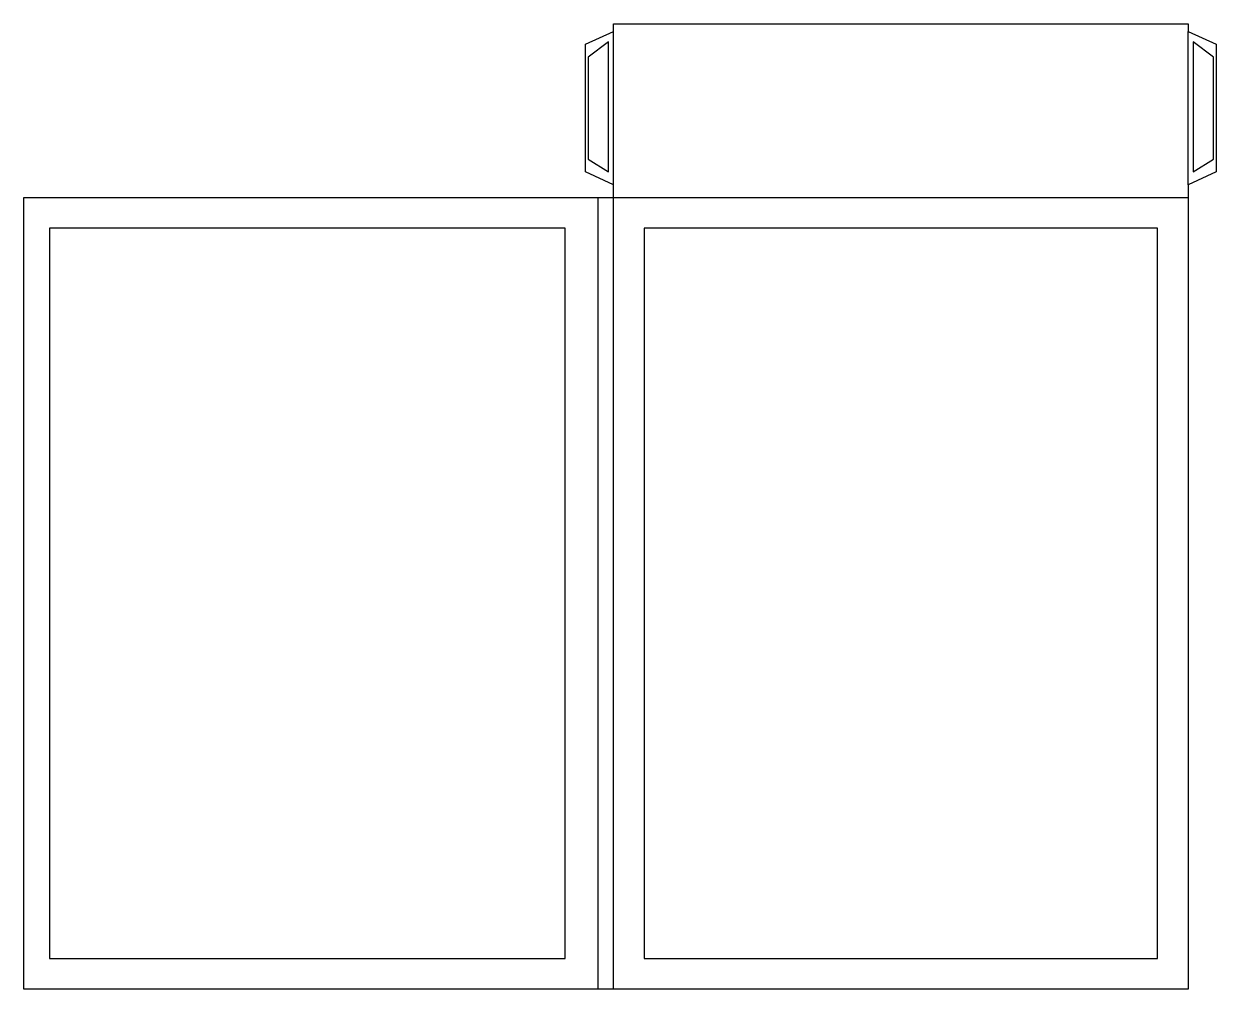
# Model space of a CAD drawing. Header units: millimetres. Extents: x 26 to 493, y 48 to 426.
import ezdxf

# ---------------------------------------------------------------- set-up
doc = ezdxf.new("R2010")
doc.units = ezdxf.units.MM
for name, color, linetype in [('CREASE', 5, 'Continuous'), ('CUT', 1, 'Continuous'), ('GLUE', 8, 'Continuous'), ('SAFE', 3, 'Continuous')]:
    doc.layers.add(name, color=color, linetype=linetype)

msp = doc.modelspace()

# ---------------------------------------------------------------- linework, layer by layer
at = {"layer": 'CREASE'}
for points in [[(257, 363), (257, 423)], [(482, 363), (482, 423)], [(251, 48), (251, 358)], [(257, 48), (257, 358)], [(257, 358), (482, 358)]]:
    msp.add_lwpolyline(points, dxfattribs=at)
at = {"layer": 'CUT'}
msp.add_lwpolyline([(26, 358), (251, 358), (257, 358), (257, 363), (246, 368), (246, 418), (257, 423), (257, 426), (482, 426), (482, 423), (493, 418), (493, 368), (482, 363), (482, 358), (482, 48), (257, 48), (251, 48), (26, 48), (26, 358)], close=True, dxfattribs=at)
at = {"layer": 'GLUE'}
for points in [[(247, 373), (255, 368), (255, 419), (247, 413), (247, 373)], [(484, 368), (492, 373), (492, 413), (484, 419), (484, 368)]]:
    msp.add_lwpolyline(points, close=True, dxfattribs=at)
at = {"layer": 'SAFE'}
for points in [[(238, 60), (238, 346), (36, 346), (36, 60), (238, 60)], [(470, 60), (470, 346), (269, 346), (269, 60), (470, 60)]]:
    msp.add_lwpolyline(points, close=True, dxfattribs=at)

doc.saveas('drawing.dxf')
